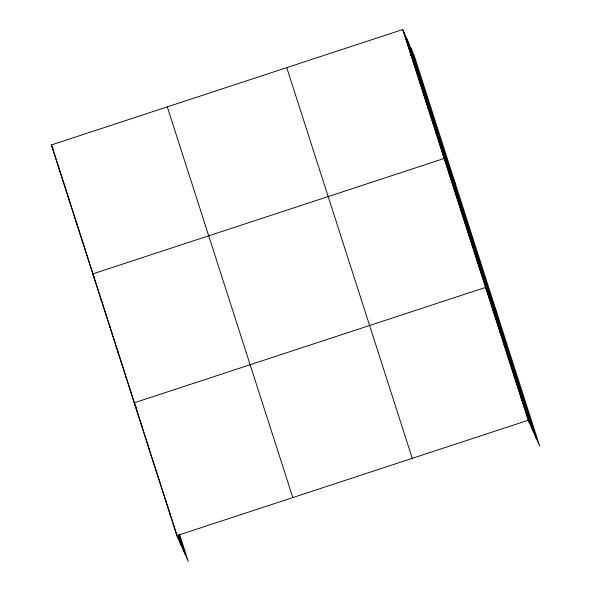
<?xml version="1.0" encoding="UTF-8"?>
<svg xmlns="http://www.w3.org/2000/svg" width="591" height="591" viewBox="0 0 591 591"><rect width="100%" height="100%" fill="white"/><g stroke="black" fill="none" stroke-linecap="round" stroke-linejoin="round"><path stroke-width="0.89" d="M179.531 534.205L188.285 561.45L176.857 535.668L51.343 144.965L402.715 29.55L414.143 55.332L539.657 446.035L528.228 420.245L402.715 29.55M176.857 535.668L528.228 420.245M410.996 55.332L411.964 57.519M419.285 81.122L420.245 83.301M427.566 106.905L428.534 109.091M435.848 132.694L436.815 134.874M455.558 184.266L444.137 158.477L92.765 273.899L94.42 277.637M452.418 184.266L453.386 186.446M460.699 210.049L461.667 212.235M468.988 235.839L469.948 238.018M477.269 261.621L478.237 263.808M496.979 313.193L485.551 287.411L134.187 402.826L136.189 407.347M492.665 309.551L493.633 311.73M499.779 331.691L500.747 333.871M506.893 353.832L507.854 356.011M514 375.972L514.968 378.151M521.114 398.105L522.082 400.292M51.343 144.965L52.998 148.703M59.632 170.755L60.592 172.934L52.311 147.144M67.913 196.537L68.881 198.716M76.195 222.327L77.162 224.506M84.483 248.109L85.444 250.289L60.873 173.791M101.046 299.681L102.014 301.861L85.725 251.153M109.335 325.471L110.295 327.65M117.616 351.253L118.584 353.433M125.898 377.043L126.866 379.223L102.287 302.725M141.293 424.966L142.261 427.145M148.407 447.106L156.216 470.576M155.522 469.247L156.164 470.702M162.636 491.387L163.279 492.842M169.75 513.527L170.393 514.975M410.686 47.546L536.207 438.241M407.133 39.523L532.646 430.218M403.683 31.729L529.196 422.425M286.761 67.64L412.274 458.335M167.297 106.882L292.811 497.578M178.814 534.929L184.835 553.664M177.994 535.416L181.274 545.633M127.146 380.079L149.102 448.436M156.489 471.426L163.33 492.717M163.604 493.566L170.437 514.857M170.71 515.707L177.825 537.847"/></g></svg>
